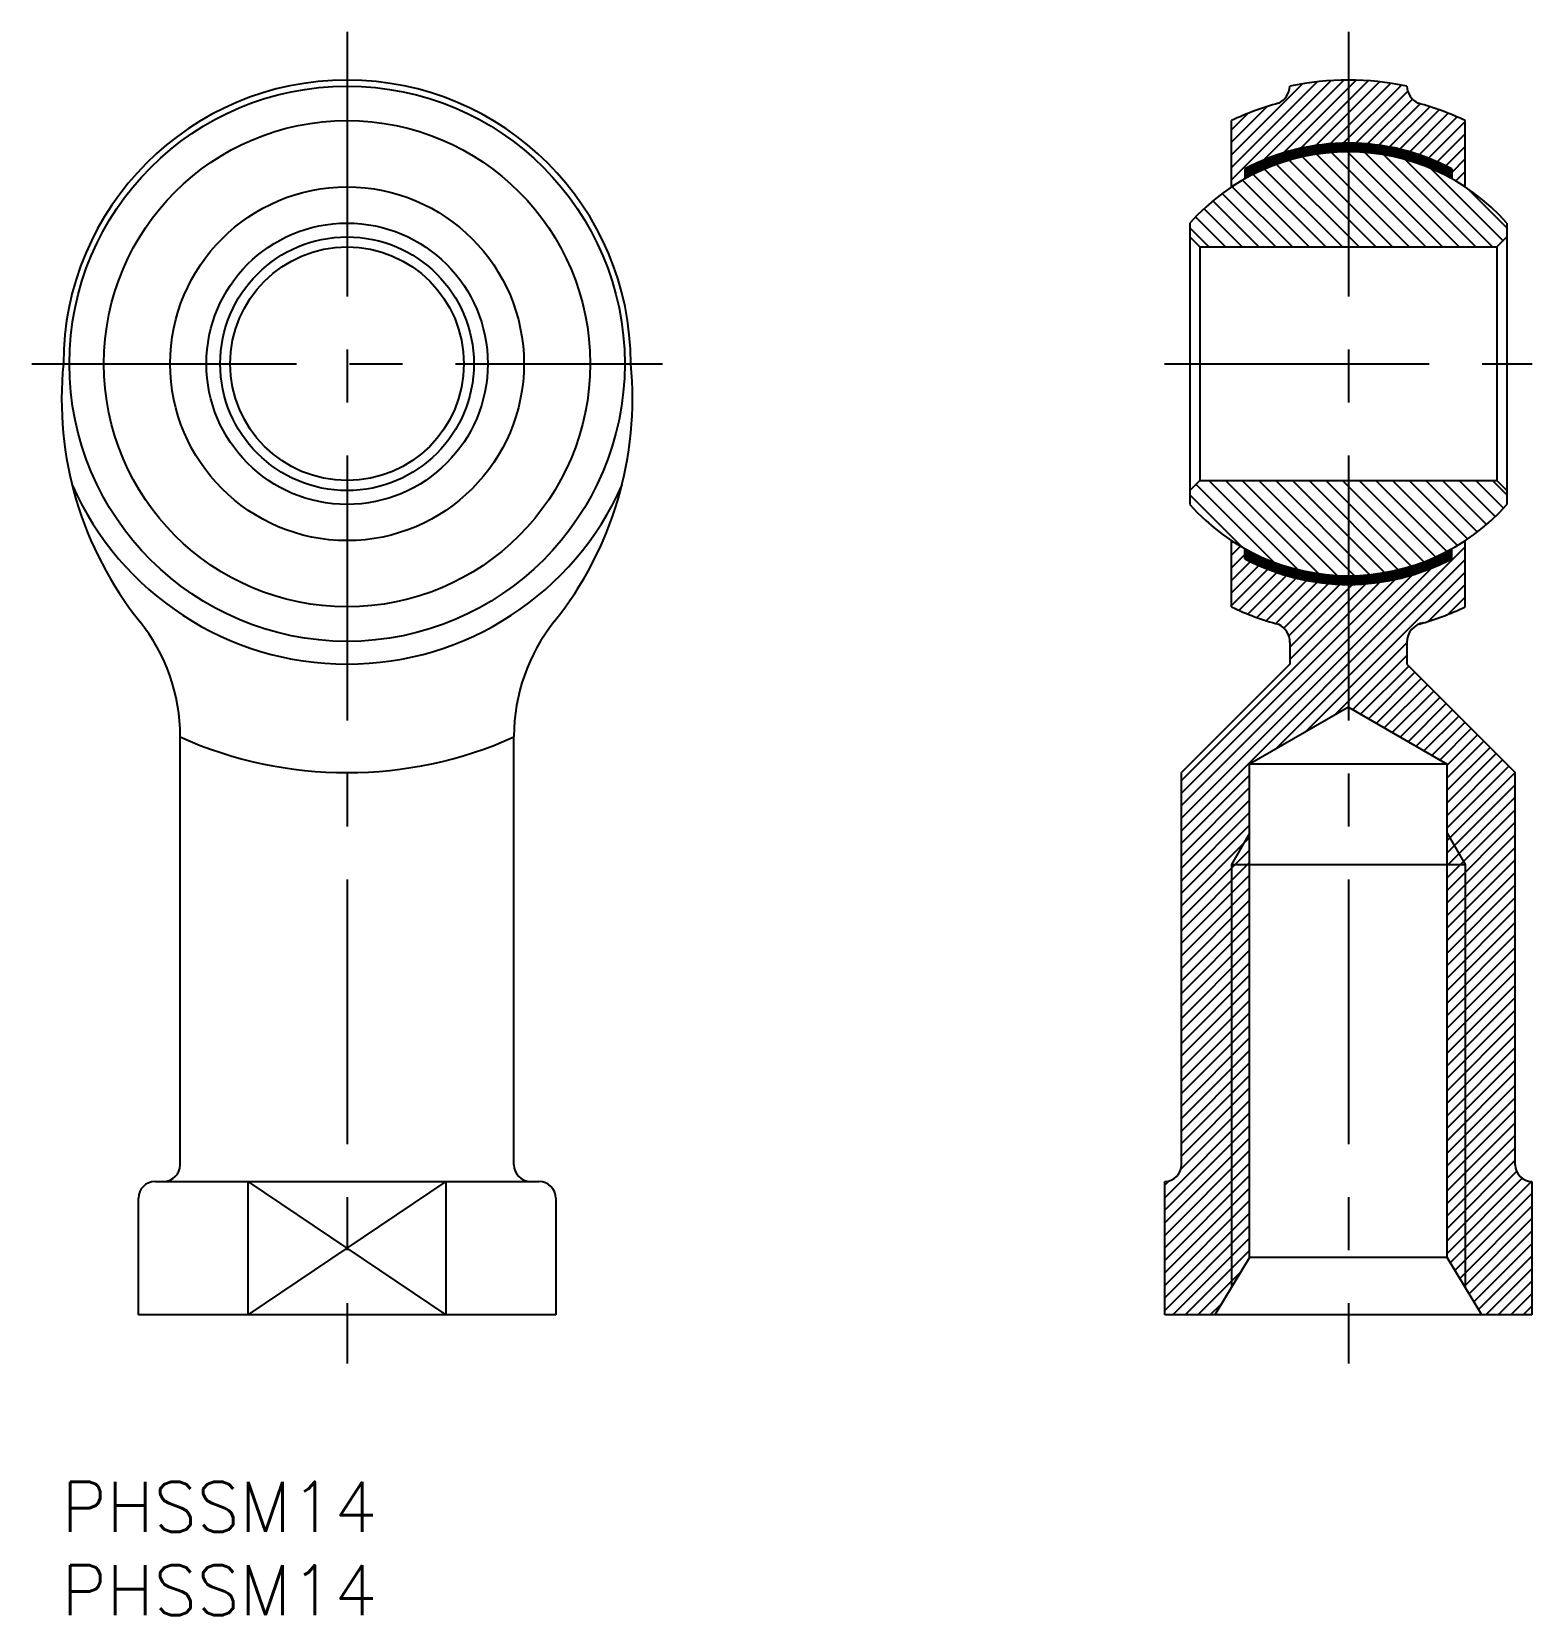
# Model space of a CAD drawing. Extents: x -1.8 to 88.1, y -8 to 86.9.
import ezdxf

# ---------------------------------------------------------------- set-up
doc = ezdxf.new("R2010")
doc.units = 0
doc.header["$LTSCALE"] = 0.5
doc.linetypes.add('CENTER', pattern=[50.8, 31.75, -6.35, 6.35, -6.35])
for name, color, linetype in [('MSM_CENTER', 1, 'CENTER'), ('MSM_CONTINUOUS', 7, 'CONTINUOUS'), ('MSM_NARROW', 5, 'CONTINUOUS'), ('MSM_PART_NUMBER', 7, 'CONTINUOUS')]:
    doc.layers.add(name, color=color, linetype=linetype)
doc.styles.get("Standard").update_dxf_attribs({"font": 'txt.shx', "height": 3, "bigfont": 'bigfont.shx'})

msp = doc.modelspace()

# ---------------------------------------------------------------- linework, layer by layer
at = {"layer": 'MSM_CENTER'}
for p, q in [((17.105, 86.9), (17.105, 7.1)), ((77.105, 86.9), (77.105, 7.1)), ((-1.795, 67), (36.005, 67)), ((66.08, 67), (88.13, 67))]:
    msp.add_line(p, q, dxfattribs=at)
at = {"layer": 'MSM_CONTINUOUS'}
for p, q in [((70.105, 77.597), (70.105, 81.569)), ((84.105, 77.597), (84.105, 81.569)), ((70.905, 78.682), (70.905, 78.084)), ((83.305, 78.682), (83.305, 78.084)), ((67.605, 75.429), (67.605, 58.571)), ((86.605, 75.429), (86.605, 58.571)), ((67.605, 74.6), (68.205, 74)), ((86.605, 74.6), (86.005, 74)), ((68.205, 74), (86.005, 74)), ((68.205, 74), (68.205, 60)), ((86.005, 74), (86.005, 60)), ((67.605, 59.4), (68.205, 60)), ((68.205, 60), (86.005, 60)), ((86.605, 59.4), (86.005, 60)), ((70.105, 52.431), (70.105, 56.403)), ((84.105, 52.431), (84.105, 56.403)), ((70.905, 55.318), (70.905, 55.916)), ((83.305, 55.318), (83.305, 55.916)), ((73.605, 50.305), (73.605, 49)), ((80.605, 50.295), (80.605, 49)), ((73.605, 49), (67.105, 42.5)), ((80.605, 49), (87.105, 42.5)), ((77.105, 46.416), (71.187, 43)), ((77.105, 46.416), (83.022, 43)), ((7.105, 19), (7.105, 44.671)), ((27.105, 19), (27.105, 44.671)), ((83.022, 43), (71.187, 43)), ((71.187, 13.442), (71.187, 43)), ((83.022, 13.442), (83.022, 43)), ((67.105, 19), (67.105, 42.5)), ((87.105, 19), (87.105, 42.5)), ((70.105, 37), (84.105, 37)), ((5.605, 18), (6.105, 18)), ((5.605, 18), (28.105, 18)), ((11.168, 10), (11.168, 18)), ((23.042, 10), (23.042, 18)), ((28.105, 18), (28.605, 18)), ((66.105, 10), (66.105, 18)), ((88.105, 18), (88.105, 10)), ((4.605, 10), (4.605, 17)), ((29.605, 17), (29.605, 10)), ((71.187, 13.442), (69.105, 10)), ((83.022, 13.442), (71.187, 13.442)), ((85.105, 10), (83.022, 13.442)), ((29.605, 10), (4.605, 10)), ((88.105, 10), (66.105, 10))]:
    msp.add_line(p, q, dxfattribs=at)
for radius in [16.636, 14.569, 10.597, 8.429, 7.6, 7]:
    msp.add_circle((17.105, 67), radius, dxfattribs=at)
for centre, radius, start, end in [((17.105, 67), 17, 0, 180), ((72.406, 83.696), 1.2, 295.42407, 357.11992), ((77.105, 67), 17, 78.11884, 101.88116), ((81.803, 83.696), 1.2, 182.88008, 244.57593), ((77.105, 67), 16.163, 105, 115.66359), ((77.105, 67), 16.163, 64.33641, 75), ((77.105, 67), 13.225, 62.04298, 117.95702), ((77.105, 67), 12.7, 41.57985, 138.42015), ((21.32, 64.889), 21.32, 174.31827, 218.72339), ((12.889, 64.889), 21.32, 321.27661, 5.68173), ((17.105, 67), 18, 203.73941, 336.26059), ((77.105, 67), 12.7, 221.57985, 318.42015), ((77.105, 67), 13.225, 242.04298, 297.95702), ((77.105, 67), 16.163, 244.33641, 255.01055), ((77.105, 67), 16.163, 285.20526, 295.66359), ((-3.895, 44.671), 11, 0, 38.72339), ((38.105, 44.671), 11, 141.27661, 180), ((72.405, 50.305), 1.2, 0, 64.34354), ((81.805, 50.295), 1.2, 98.84667, 180), ((17.105, 67), 24.5, 245.91049, 294.08951), ((6.105, 19), 1, 270, 0), ((28.105, 19), 1, 180, 270), ((66.105, 19), 1, 270, 0), ((88.105, 19), 1, 180, 270), ((5.605, 17), 1, 90, 180), ((28.605, 17), 1, 0, 90)]:
    msp.add_arc(centre, radius, start, end, dxfattribs=at)
at = {"layer": 'MSM_NARROW'}
for p, q in [((70.105, 78.02), (76.048, 83.963)), ((70.105, 78.77), (75.228, 83.893)), ((70.105, 79.52), (74.359, 83.774)), ((72.048, 79.214), (76.827, 83.993)), ((73.225, 79.64), (77.578, 83.993)), ((74.239, 79.905), (78.293, 83.958)), ((75.16, 80.075), (78.981, 83.896)), ((76.008, 80.174), (79.644, 83.809)), ((76.8, 80.216), (80.284, 83.7)), ((77.546, 80.212), (80.665, 83.331)), ((78.253, 80.169), (80.944, 82.859)), ((78.928, 80.094), (81.411, 82.576)), ((70.105, 80.27), (72.25, 82.416)), ((70.105, 81.02), (71.077, 81.992)), ((79.575, 79.99), (81.991, 82.406)), ((80.191, 79.857), (82.549, 82.215)), ((80.782, 79.697), (83.093, 82.008)), ((81.353, 79.518), (83.622, 81.787)), ((81.905, 79.321), (84.105, 81.52)), ((82.434, 79.099), (84.105, 80.77)), ((73.504, 79.172), (73.504, 79.719)), ((73.61, 79.203), (73.61, 79.749)), ((73.716, 79.235), (73.716, 79.779)), ((73.822, 79.266), (73.822, 79.809)), ((73.928, 79.295), (73.928, 79.837)), ((74.034, 79.319), (74.034, 79.86)), ((74.14, 79.344), (74.14, 79.883)), ((74.246, 79.368), (74.246, 79.906)), ((74.352, 79.392), (74.352, 79.929)), ((74.458, 79.416), (74.458, 79.952)), ((74.564, 79.44), (74.564, 79.975)), ((74.67, 79.464), (74.67, 79.998)), ((74.777, 79.482), (74.777, 80.016)), ((74.883, 79.499), (74.883, 80.033)), ((74.989, 79.516), (74.989, 80.049)), ((75.095, 79.533), (75.095, 80.065)), ((75.201, 79.55), (75.201, 80.081)), ((75.307, 79.567), (75.307, 80.098)), ((75.413, 79.585), (75.413, 80.114)), ((75.519, 79.6), (75.519, 80.129)), ((75.625, 79.61), (75.625, 80.139)), ((75.731, 79.62), (75.731, 80.148)), ((75.837, 79.63), (75.837, 80.158)), ((75.943, 79.64), (75.943, 80.168)), ((76.049, 79.651), (76.049, 80.178)), ((76.155, 79.661), (76.155, 80.187)), ((76.261, 79.671), (76.261, 80.197)), ((76.368, 79.676), (76.368, 80.203)), ((76.474, 79.68), (76.474, 80.206)), ((76.58, 79.683), (76.58, 80.209)), ((76.686, 79.687), (76.686, 80.212)), ((76.792, 79.69), (76.792, 80.215)), ((76.898, 79.693), (76.898, 80.219)), ((77.004, 79.697), (77.004, 80.222)), ((77.11, 79.7), (77.11, 80.225)), ((77.216, 79.696), (77.216, 80.222)), ((77.322, 79.693), (77.322, 80.218)), ((77.428, 79.69), (77.428, 80.215)), ((77.534, 79.686), (77.534, 80.212)), ((77.64, 79.683), (77.64, 80.209)), ((77.746, 79.68), (77.746, 80.205)), ((77.852, 79.676), (77.852, 80.202)), ((77.959, 79.67), (77.959, 80.196)), ((78.065, 79.66), (78.065, 80.186)), ((78.171, 79.65), (78.171, 80.177)), ((78.277, 79.639), (78.277, 80.167)), ((78.383, 79.629), (78.383, 80.157)), ((78.489, 79.619), (78.489, 80.147)), ((78.595, 79.609), (78.595, 80.138)), ((78.701, 79.599), (78.701, 80.128)), ((78.807, 79.583), (78.807, 80.112)), ((78.913, 79.566), (78.913, 80.096)), ((79.019, 79.549), (79.019, 80.08)), ((79.125, 79.532), (79.125, 80.064)), ((79.231, 79.515), (79.231, 80.047)), ((79.337, 79.498), (79.337, 80.031)), ((79.443, 79.481), (79.443, 80.015)), ((79.55, 79.461), (79.55, 79.996)), ((79.656, 79.437), (79.656, 79.973)), ((79.762, 79.413), (79.762, 79.95)), ((79.868, 79.389), (79.868, 79.927)), ((79.974, 79.365), (79.974, 79.904)), ((80.08, 79.341), (80.08, 79.881)), ((80.186, 79.317), (80.186, 79.858)), ((80.292, 79.293), (80.292, 79.835)), ((80.398, 79.263), (80.398, 79.806)), ((80.504, 79.232), (80.504, 79.776)), ((80.61, 79.2), (80.61, 79.746)), ((82.944, 78.859), (84.105, 80.02)), ((71.17, 78.221), (71.17, 78.812)), ((71.276, 78.276), (71.276, 78.865)), ((71.382, 78.331), (71.382, 78.917)), ((71.488, 78.386), (71.488, 78.969)), ((71.595, 78.441), (71.595, 79.021)), ((71.701, 78.49), (71.701, 79.068)), ((71.807, 78.537), (71.807, 79.113)), ((71.913, 78.583), (71.913, 79.157)), ((72.019, 78.63), (72.019, 79.201)), ((72.125, 78.677), (72.125, 79.246)), ((72.231, 78.723), (72.231, 79.29)), ((72.337, 78.77), (72.337, 79.335)), ((72.443, 78.811), (72.443, 79.374)), ((72.549, 78.85), (72.549, 79.411)), ((72.655, 78.889), (72.655, 79.448)), ((72.761, 78.927), (72.761, 79.485)), ((77.75, 74), (72.801, 78.949)), ((72.867, 78.966), (72.867, 79.522)), ((72.973, 79.005), (72.973, 79.559)), ((73.079, 79.044), (73.079, 79.596)), ((73.186, 79.078), (73.186, 79.629)), ((73.292, 79.109), (73.292, 79.659)), ((73.398, 79.141), (73.398, 79.689)), ((78.75, 74), (73.556, 79.194)), ((79.75, 74), (74.352, 79.398)), ((80.75, 74), (75.195, 79.556)), ((81.75, 74), (76.091, 79.659)), ((77.105, 79.645), (77.052, 79.698)), ((82.75, 74), (77.105, 79.645)), ((83.75, 74), (78.094, 79.657)), ((84.75, 74), (79.234, 79.516)), ((85.75, 74), (80.526, 79.225)), ((80.716, 79.169), (80.716, 79.716)), ((80.822, 79.138), (80.822, 79.686)), ((80.928, 79.106), (80.928, 79.656)), ((81.034, 79.075), (81.034, 79.626)), ((81.141, 79.04), (81.141, 79.592)), ((81.247, 79.001), (81.247, 79.555)), ((81.353, 78.962), (81.353, 79.518)), ((81.459, 78.923), (81.459, 79.481)), ((81.565, 78.885), (81.565, 79.444)), ((81.671, 78.846), (81.671, 79.407)), ((81.777, 78.807), (81.777, 79.37)), ((81.883, 78.765), (81.883, 79.33)), ((81.989, 78.719), (81.989, 79.286)), ((82.095, 78.672), (82.095, 79.241)), ((82.201, 78.626), (82.201, 79.197)), ((82.307, 78.579), (82.307, 79.153)), ((82.413, 78.532), (82.413, 79.108)), ((82.519, 78.486), (82.519, 79.064)), ((82.625, 78.436), (82.625, 79.016)), ((82.731, 78.381), (82.731, 78.964)), ((82.838, 78.326), (82.838, 78.912)), ((82.944, 78.271), (82.944, 78.859)), ((83.05, 78.216), (83.05, 78.807)), ((83.305, 78.47), (84.105, 79.27)), ((74.75, 74), (70.756, 77.994)), ((70.958, 78.111), (70.958, 78.708)), ((71.064, 78.166), (71.064, 78.76)), ((75.75, 74), (71.406, 78.344)), ((76.75, 74), (72.088, 78.662)), ((86.377, 74.373), (82.064, 78.686)), ((83.156, 78.161), (83.156, 78.755)), ((83.262, 78.106), (83.262, 78.703)), ((83.534, 77.95), (84.105, 78.52)), ((72.75, 74), (69.549, 77.201)), ((73.75, 74), (70.138, 77.612)), ((83.999, 77.664), (84.105, 77.77)), ((86.605, 75.145), (84.26, 77.491)), ((70.75, 74), (68.457, 76.293)), ((71.75, 74), (68.989, 76.761)), ((68.75, 74), (67.605, 75.145)), ((69.75, 74), (67.953, 75.798)), ((74.086, 54.665), (68.75, 60)), ((75.319, 54.431), (69.75, 60)), ((76.43, 54.32), (70.75, 60)), ((77.446, 54.305), (71.75, 60)), ((78.381, 54.369), (72.75, 60)), ((79.262, 54.488), (73.75, 60)), ((80.092, 54.658), (74.75, 60)), ((80.877, 54.873), (75.75, 60)), ((81.62, 55.13), (76.75, 60)), ((82.327, 55.424), (77.75, 60)), ((82.999, 55.751), (78.75, 60)), ((83.639, 56.111), (79.75, 60)), ((84.248, 56.502), (80.75, 60)), ((84.828, 56.922), (81.75, 60)), ((85.379, 57.371), (82.75, 60)), ((85.902, 57.848), (83.75, 60)), ((86.398, 58.352), (84.75, 60)), ((86.605, 59.145), (85.75, 60)), ((70.728, 56.023), (67.605, 59.145)), ((72.638, 55.113), (67.977, 59.773)), ((67.105, 39.02), (84.105, 56.02)), ((70.105, 56.27), (70.186, 56.352)), ((70.105, 55.52), (70.65, 56.065)), ((70.105, 54.77), (70.905, 55.57)), ((70.105, 54.02), (71.239, 55.154)), ((70.958, 55.292), (70.958, 55.889)), ((71.064, 55.24), (71.064, 55.834)), ((71.17, 55.188), (71.17, 55.779)), ((71.276, 55.135), (71.276, 55.724)), ((71.382, 55.083), (71.382, 55.669)), ((71.488, 55.031), (71.488, 55.614)), ((71.595, 54.979), (71.595, 55.559)), ((71.701, 54.932), (71.701, 55.51)), ((71.807, 54.887), (71.807, 55.463)), ((71.913, 54.843), (71.913, 55.417)), ((72.019, 54.799), (72.019, 55.37)), ((72.125, 54.754), (72.125, 55.323)), ((72.231, 54.71), (72.231, 55.277)), ((72.337, 54.665), (72.337, 55.23)), ((72.443, 54.626), (72.443, 55.189)), ((72.549, 54.589), (72.549, 55.15)), ((72.655, 54.552), (72.655, 55.111)), ((72.719, 43.884), (84.105, 55.27)), ((72.761, 54.515), (72.761, 55.073)), ((81.459, 54.519), (81.459, 55.077)), ((81.565, 54.556), (81.565, 55.115)), ((81.671, 54.593), (81.671, 55.154)), ((81.777, 54.63), (81.777, 55.193)), ((81.883, 54.67), (81.883, 55.235)), ((81.989, 54.714), (81.989, 55.281)), ((82.095, 54.759), (82.095, 55.328)), ((82.201, 54.803), (82.201, 55.374)), ((82.307, 54.847), (82.307, 55.421)), ((82.413, 54.892), (82.413, 55.468)), ((82.519, 54.936), (82.519, 55.514)), ((82.625, 54.984), (82.625, 55.564)), ((82.731, 55.036), (82.731, 55.619)), ((82.838, 55.088), (82.838, 55.674)), ((82.944, 55.141), (82.944, 55.729)), ((83.05, 55.193), (83.05, 55.784)), ((83.156, 55.245), (83.156, 55.839)), ((83.262, 55.297), (83.262, 55.894)), ((67.105, 39.77), (82.082, 54.747)), ((67.105, 40.52), (80.922, 54.338)), ((70.105, 53.27), (71.747, 54.913)), ((70.105, 52.52), (72.276, 54.691)), ((70.56, 52.226), (72.827, 54.492)), ((71.088, 52.003), (73.396, 54.311)), ((71.63, 51.795), (73.985, 54.15)), ((72.867, 54.478), (72.867, 55.034)), ((72.973, 54.441), (72.973, 54.995)), ((73.079, 54.404), (73.079, 54.956)), ((73.186, 54.371), (73.186, 54.922)), ((73.292, 54.341), (73.292, 54.891)), ((73.398, 54.311), (73.398, 54.859)), ((73.504, 54.281), (73.504, 54.828)), ((73.61, 54.251), (73.61, 54.797)), ((73.716, 54.221), (73.716, 54.765)), ((73.822, 54.191), (73.822, 54.734)), ((73.928, 54.163), (73.928, 54.705)), ((74.034, 54.14), (74.034, 54.681)), ((74.14, 54.117), (74.14, 54.656)), ((74.246, 54.094), (74.246, 54.632)), ((74.352, 54.071), (74.352, 54.608)), ((74.458, 54.048), (74.458, 54.584)), ((74.493, 44.909), (84.105, 54.52)), ((74.564, 54.025), (74.564, 54.56)), ((74.67, 54.002), (74.67, 54.536)), ((74.777, 53.984), (74.777, 54.518)), ((74.883, 53.967), (74.883, 54.501)), ((74.989, 53.951), (74.989, 54.484)), ((75.095, 53.935), (75.095, 54.467)), ((75.201, 53.919), (75.201, 54.45)), ((75.307, 53.902), (75.307, 54.433)), ((75.413, 53.886), (75.413, 54.415)), ((75.519, 53.871), (75.519, 54.4)), ((75.625, 53.861), (75.625, 54.39)), ((75.731, 53.852), (75.731, 54.38)), ((75.837, 53.842), (75.837, 54.37)), ((75.943, 53.832), (75.943, 54.36)), ((76.049, 53.822), (76.049, 54.349)), ((76.155, 53.813), (76.155, 54.339)), ((76.261, 53.803), (76.261, 54.329)), ((76.368, 53.797), (76.368, 54.324)), ((76.474, 53.794), (76.474, 54.32)), ((76.58, 53.791), (76.58, 54.317)), ((76.686, 53.788), (76.686, 54.313)), ((76.792, 53.785), (76.792, 54.31)), ((76.898, 53.781), (76.898, 54.307)), ((77.004, 53.778), (77.004, 54.303)), ((77.11, 53.775), (77.11, 54.3)), ((77.216, 53.778), (77.216, 54.304)), ((77.322, 53.782), (77.322, 54.307)), ((77.428, 53.785), (77.428, 54.31)), ((77.534, 53.788), (77.534, 54.314)), ((77.64, 53.791), (77.64, 54.317)), ((77.746, 53.795), (77.746, 54.32)), ((77.852, 53.798), (77.852, 54.324)), ((77.959, 53.804), (77.959, 54.33)), ((78.065, 53.814), (78.065, 54.34)), ((78.171, 53.823), (78.171, 54.35)), ((78.277, 53.833), (78.277, 54.361)), ((78.383, 53.843), (78.383, 54.371)), ((78.489, 53.853), (78.489, 54.381)), ((78.595, 53.862), (78.595, 54.391)), ((78.701, 53.872), (78.701, 54.401)), ((78.807, 53.888), (78.807, 54.417)), ((78.913, 53.904), (78.913, 54.434)), ((79.019, 53.92), (79.019, 54.451)), ((79.125, 53.936), (79.125, 54.468)), ((79.231, 53.953), (79.231, 54.485)), ((79.337, 53.969), (79.337, 54.502)), ((79.443, 53.985), (79.443, 54.519)), ((79.55, 54.004), (79.55, 54.539)), ((79.656, 54.027), (79.656, 54.563)), ((79.762, 54.05), (79.762, 54.587)), ((79.868, 54.073), (79.868, 54.611)), ((79.974, 54.096), (79.974, 54.635)), ((80.08, 54.119), (80.08, 54.659)), ((80.186, 54.142), (80.186, 54.683)), ((80.292, 54.165), (80.292, 54.707)), ((80.398, 54.194), (80.398, 54.737)), ((80.504, 54.224), (80.504, 54.768)), ((80.61, 54.254), (80.61, 54.8)), ((80.716, 54.284), (80.716, 54.831)), ((80.822, 54.314), (80.822, 54.862)), ((80.928, 54.344), (80.928, 54.894)), ((81.034, 54.374), (81.034, 54.925)), ((81.141, 54.408), (81.141, 54.96)), ((81.247, 54.445), (81.247, 54.999)), ((81.353, 54.482), (81.353, 55.038)), ((67.105, 41.27), (79.911, 54.076)), ((67.105, 42.02), (78.995, 53.911)), ((72.188, 51.603), (74.601, 54.017)), ((72.767, 51.433), (75.246, 53.912)), ((73.243, 51.159), (75.919, 53.834)), ((73.534, 50.7), (76.624, 53.79)), ((73.605, 49.27), (78.151, 53.816)), ((73.605, 50.02), (77.362, 53.778)), ((81.907, 51.573), (84.105, 53.77)), ((83.066, 51.982), (84.105, 53.02)), ((76.268, 45.933), (80.605, 50.27)), ((77.356, 46.271), (80.605, 49.52)), ((77.831, 45.997), (80.72, 48.885)), ((78.307, 45.722), (81.095, 48.51)), ((78.782, 45.448), (81.47, 48.135)), ((79.258, 45.173), (81.845, 47.76)), ((79.733, 44.899), (82.22, 47.385)), ((80.209, 44.624), (82.595, 47.01)), ((80.684, 44.35), (82.97, 46.635)), ((81.16, 44.075), (83.345, 46.26)), ((81.635, 43.801), (83.72, 45.885)), ((82.111, 43.526), (84.095, 45.51)), ((82.586, 43.252), (84.47, 45.135)), ((83.022, 42.938), (84.845, 44.76)), ((83.022, 42.188), (85.22, 44.385)), ((83.022, 41.438), (85.595, 44.01)), ((83.022, 40.688), (85.97, 43.635)), ((83.022, 39.938), (86.345, 43.26)), ((83.022, 39.188), (86.72, 42.885)), ((67.105, 38.27), (71.187, 42.353)), ((83.022, 38.438), (87.095, 42.51)), ((83.022, 37.688), (87.105, 41.77)), ((67.105, 37.52), (71.187, 41.603)), ((67.105, 36.77), (71.187, 40.853)), ((83.022, 36.938), (87.105, 41.02)), ((67.105, 36.02), (71.187, 40.103)), ((83.022, 36.188), (87.105, 40.27)), ((67.105, 35.27), (71.187, 39.353)), ((83.022, 35.438), (87.105, 39.52)), ((67.105, 34.52), (71.187, 38.603)), ((71.187, 38.875), (70.105, 37)), ((83.022, 38.875), (84.105, 37)), ((83.022, 34.688), (87.105, 38.77)), ((83.022, 33.938), (87.105, 38.02)), ((67.105, 33.77), (71.187, 37.853)), ((67.105, 33.02), (71.187, 37.103)), ((83.022, 33.188), (87.105, 37.27)), ((67.105, 32.27), (71.187, 36.353)), ((70.105, 37), (70.105, 11.653)), ((83.022, 32.438), (87.105, 36.52)), ((84.105, 37), (84.105, 11.653)), ((67.105, 31.52), (71.187, 35.603)), ((83.022, 31.688), (87.105, 35.77)), ((67.105, 30.77), (71.187, 34.853)), ((83.022, 30.938), (87.105, 35.02)), ((83.022, 30.188), (87.105, 34.27)), ((67.105, 30.02), (71.187, 34.103)), ((67.105, 29.27), (71.187, 33.353)), ((83.022, 29.438), (87.105, 33.52)), ((67.105, 28.52), (71.187, 32.603)), ((83.022, 28.688), (87.105, 32.77)), ((67.105, 27.77), (71.187, 31.853)), ((83.022, 27.938), (87.105, 32.02)), ((67.105, 27.02), (71.187, 31.103)), ((83.022, 27.188), (87.105, 31.27)), ((83.022, 26.438), (87.105, 30.52)), ((67.105, 26.27), (71.187, 30.353)), ((67.105, 25.52), (71.187, 29.603)), ((83.022, 25.688), (87.105, 29.77)), ((67.105, 24.77), (71.187, 28.853)), ((83.022, 24.938), (87.105, 29.02)), ((67.105, 24.02), (71.187, 28.103)), ((83.022, 24.188), (87.105, 28.27)), ((67.105, 23.27), (71.187, 27.353)), ((67.105, 22.52), (71.187, 26.603)), ((83.022, 23.438), (87.105, 27.52)), ((83.022, 22.688), (87.105, 26.77)), ((67.105, 21.77), (71.187, 25.853)), ((83.022, 21.938), (87.105, 26.02)), ((67.105, 21.02), (71.187, 25.103)), ((83.022, 21.188), (87.105, 25.27)), ((67.105, 20.27), (71.187, 24.353)), ((83.022, 20.438), (87.105, 24.52)), ((83.022, 19.688), (87.105, 23.77)), ((67.062, 18.728), (71.187, 22.853)), ((67.105, 19.52), (71.187, 23.603)), ((83.022, 18.938), (87.105, 23.02)), ((66.105, 17.02), (71.187, 22.103)), ((83.022, 18.188), (87.105, 22.27)), ((66.105, 16.27), (71.187, 21.353)), ((83.022, 17.438), (87.105, 21.52)), ((66.105, 15.52), (71.187, 20.603)), ((83.022, 16.688), (87.105, 20.77)), ((83.022, 15.938), (87.105, 20.02)), ((66.105, 14.77), (71.187, 19.853)), ((66.105, 14.02), (71.187, 19.103)), ((83.022, 15.188), (87.105, 19.27)), ((66.105, 13.27), (71.187, 18.353)), ((66.105, 17.77), (66.377, 18.042)), ((83.022, 14.438), (87.19, 18.606)), ((83.022, 13.688), (87.525, 18.191)), ((11.168, 10), (23.042, 18)), ((23.042, 10), (11.168, 18)), ((66.105, 12.52), (71.187, 17.603)), ((83.212, 13.128), (88.087, 18.002)), ((83.495, 12.661), (88.105, 17.27)), ((66.105, 11.77), (71.187, 16.853)), ((83.778, 12.193), (88.105, 16.52)), ((66.105, 11.02), (71.187, 16.103)), ((66.105, 10.27), (71.187, 15.353)), ((84.061, 11.726), (88.105, 15.77)), ((66.584, 10), (71.187, 14.603)), ((84.343, 11.259), (88.105, 15.02)), ((84.626, 10.791), (88.105, 14.27)), ((67.334, 10), (71.187, 13.853)), ((84.909, 10.324), (88.105, 13.52)), ((68.084, 10), (70.667, 12.583)), ((85.334, 10), (88.105, 12.77)), ((86.084, 10), (88.105, 12.02)), ((68.834, 10), (69.474, 10.639)), ((86.834, 10), (88.105, 11.27)), ((87.584, 10), (88.105, 10.52))]:
    msp.add_line(p, q, dxfattribs=at)

# ---------------------------------------------------------------- texts
at = {"layer": 'MSM_PART_NUMBER'}
for p in [(0, -3), (0, -8)]:
    msp.add_text('PHSSM14', height=3, dxfattribs=at).set_placement(p)

doc.saveas('drawing.dxf')
